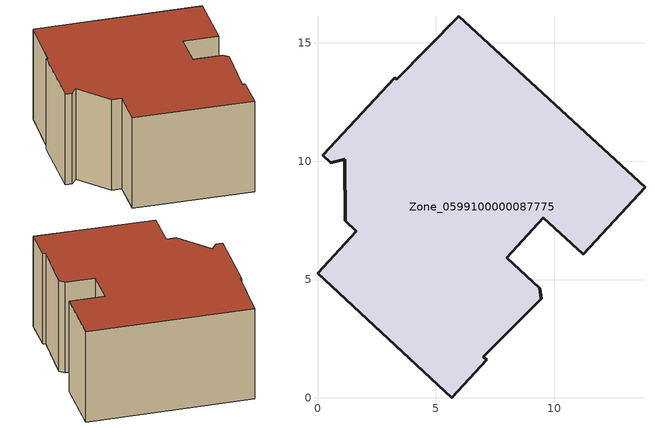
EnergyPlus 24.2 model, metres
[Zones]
Zone_0599100000087775
 floor ground (C_G): 0.56,9.93 0.21,10.24 3.27,13.53 3.35,13.46 5.96,16.13 13.84,8.89 11.22,6.06 9.54,7.61 7.99,5.92 9.38,4.64 9.44,4.2 7.01,1.74 7.14,1.61 5.67,0 0,5.26 1.65,7.05 1.17,7.48 1.15,10.07 z0
 wall outside (C_F): 7.99,5.92 9.54,7.61 11.22,6.06 13.84,8.89 5.96,16.13 3.35,13.46 3.27,13.53 0.21,10.24 0.56,9.93 1.15,10.07 1.17,7.48 1.65,7.05 0,5.26 5.67,0 7.14,1.61 7.01,1.74 9.44,4.2 9.38,4.64 7.99,5.92 z0:6.37
 roof outside (C_R): 0.21,10.24 0.56,9.93 1.15,10.07 1.17,7.48 1.65,7.05 0,5.26 5.67,0 7.14,1.61 7.01,1.74 9.44,4.2 9.38,4.64 7.99,5.92 9.54,7.61 11.22,6.06 13.84,8.89 5.96,16.13 3.35,13.46 3.27,13.53 z6.37
[BUILDING]
Pand.0599100000087775: North Axis=0; Terrain=City; Loads Convergence Tolerance Value=0.04; Temperature Convergence Tolerance Value=0.4; Solar Distribution=FullExterior; Maximum Number of Warmup Days=25; Minimum Number of Warmup Days=1
[Site:Location]
Rotterdam.The.Hague.AP_ZH_NLD Design_Conditions: Latitude=51.96; Longitude=4.45; Time Zone=1; Elevation=-4.5
[SITE:GROUNDTEMPERATURE:BUILDINGSURFACE]
18, 18, 18, 18, 18, 18, 18, 18, 18, 18, 18, 18
[MATERIAL] Thermal Absorptance=0.9; Solar Absorptance=0.7; Visible Absorptance=0.7
Name | Roughness | Thickness | Conductivity | Density | Specific Heat
G.TC.1975-1991 | MediumSmooth | 0.15 | 0.288461 | 540 | 1210
F.TC.1975-1991 | Rough | 0.3 | 0.230769 | 1920 | 840
R.TC.1975-1991 | MediumRough | 0.2 | 0.153846 | 1500 | 1000
[CONSTRUCTION]
C_G: G.TC.1975-1991
C_F: F.TC.1975-1991
C_R: R.TC.1975-1991
[ZONE]
Zone_0599100000087775: Type=1; Multiplier=1; Ceiling Height=Autocalculate; Volume=Autocalculate; Floor Area=autocalculate; Part of Total Floor Area=Yes
[ZONEINFILTRATION:DESIGNFLOWRATE]
Infil_Zone_0599100000087775: Zone or ZoneList or Space or SpaceList=Zone_0599100000087775; Schedule=AlwaysOn; Design Flow Rate Calculation Method=Flow/Area; Flow Rate per Floor Area=0.003; Constant Term Coefficient=1; Temperature Term Coefficient=0; Velocity Term Coefficient=0; Velocity Squared Term Coefficient=0
[HVACTEMPLATE:ZONE:IDEALLOADSAIRSYSTEM]
Zone_0599100000087775: Maximum Heating Supply Air Temperature=50; Minimum Cooling Supply Air Temperature=13; Maximum Heating Supply Air Humidity Ratio=0.0156; Minimum Cooling Supply Air Humidity Ratio=0.0077; Heating Limit=NoLimit; Cooling Limit=NoLimit; Dehumidification Control Type=ConstantSensibleHeatRatio; Cooling Sensible Heat Ratio=0.7; Dehumidification Setpoint=60; Humidification Control Type=None; Humidification Setpoint=30; Outdoor Air Method=None; Outdoor Air Flow Rate per Person=0.00944; Outdoor Air Flow Rate per Zone Floor Area=0; Outdoor Air Flow Rate per Zone=0; Demand Controlled Ventilation Type=None; Outdoor Air Economizer Type=NoEconomizer; Heat Recovery Type=None; Sensible Heat Recovery Effectiveness=0.7; Latent Heat Recovery Effectiveness=0.65
[ZONECONTROL:THERMOSTAT]
ThermostatControl_Zone_0599100000087775: Zone or ZoneList=Zone_0599100000087775; Control Type Schedule=DualSetpointControlType; Control 1=Thermostat_Zone_0599100000087775; Temperature Difference Between Cutout And Setpoint=0
[THERMOSTATSETPOINT:DUALSETPOINT]
Thermostat_Zone_0599100000087775: Heating Setpoint Temperature Schedule=HeatingSetpoint_Zone_0599100000087775; Cooling Setpoint Temperature Schedule=CoolingSetpoint_Zone_0599100000087775
[SCHEDULE:COMPACT]
HeatingSetpoint_Zone_0599100000087775: Through: 12/31, For: AllDays, Until: 24:00, 21
CoolingSetpoint_Zone_0599100000087775: Through: 12/31, For: AllDays, Until: 24:00, 24
DualSetpointControlType: Through: 12/31, For: AllDays, Until: 24:00, 4
AlwaysOn: Through: 12/31, For: AllDays, Until: 24:00, 1
